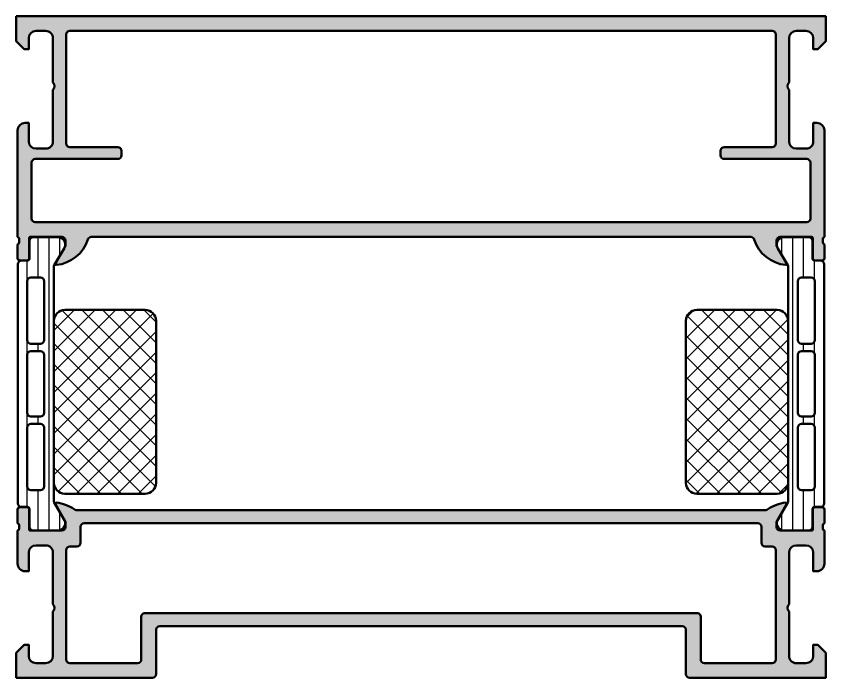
# Model space of a CAD drawing. Extents: x 0 to 110, y 0 to 90.
import ezdxf

# ---------------------------------------------------------------- set-up
doc = ezdxf.new("R2010")
doc.units = 0
for name, color, linetype, lineweight in [('0S-Alu contour', 7, 'Continuous', 50), ('0S-Alu hatch', 252, 'Continuous', 25), ('0S-Plastic contour', 254, 'Continuous', 50), ('0S-Plastic hatch', 253, 'Continuous', 25), ('0S-PT contour', 91, 'Continuous', 50), ('0S-PT hatch', 103, 'Continuous', 25)]:
    doc.layers.add(name, color=color, linetype=linetype, lineweight=lineweight)
pattern_1 = [(135, (0, 0), (-1.403165018917055, -1.403165018917055), []), (225, (0, 0), (1.403165018917055, -1.403165018917055), [])]
pattern_2 = [(90, (0, 0), (-1.4859, 0), [])]

# ---------------------------------------------------------------- blocks, each defined once
blk = doc.blocks.new('436110__B526B075_EAEA_4DBE_834F_727032757A63_')
at = {"layer": '0S-Alu hatch'}
h = blk.add_hatch(color=256, dxfattribs=at)
edge = h.paths.add_edge_path()
edge.add_line((0, 89.9), (109.9999999999999, 89.90000000002183))
edge.add_line((109.9999999999999, 89.90000000002183), (109.9999999999999, 86.50000000000043))
edge.add_line((109.9999999999999, 86.50000000000043), (108.8999999999993, 85.4))
edge.add_line((108.8999999999993, 85.4), (108.2999999999997, 85.39999999999996))
edge.add_line((108.2999999999997, 85.39999999999996), (108.2999999999996, 86.90000000000006))
edge.add_arc((107.2999999999996, 86.9000000000001), 1, 0, 89.99999999999349)
edge.add_line((107.2999999999997, 87.9000000000001), (105.9999999999996, 87.9))
edge.add_arc((105.9999999999999, 86.90000000000006), 0.999999999999943, 90.00000000001303, 180)
edge.add_line((104.9999999999999, 86.90000000000006), (104.9999999999999, 80.9))
edge.add_arc((105.5249999999998, 80.4), 0.7249999999999835, 136.3971810272951, 223.6028189727048)
edge.add_line((104.9999999999999, 79.9), (104.9999999999999, 72.89999999999992))
edge.add_arc((105.9999999999999, 72.89999999999998), 1, 180, 270)
edge.add_line((105.9999999999999, 71.89999999999996), (107.2999999999997, 71.90000000000006))
edge.add_arc((107.2999999999999, 72.89999999999998), 0.9999999999999147, 269.999999999987, 360)
edge.add_line((108.2999999999998, 72.89999999999998), (108.2999999999998, 75.4))
edge.add_line((108.2999999999998, 75.4), (108.7999999999996, 75.4))
edge.add_ellipse((108.7999999999993, 74.39999999999971), major_axis=(-1.000000000000298, 0), ratio=1, start_angle=180, end_angle=269.99999999998124, ccw=False)
edge.add_line((109.7999999999996, 74.3999999999997), (109.8000000000008, 59.90000000002126))
edge.add_arc((109.8788364465438, 59.63247940802824), 0.2788950563273089, 106.4198764194769, 181.1645893740625)
edge.add_line((109.5999990000009, 59.62681100003004), (109.5999990000008, 59.17321700003))
edge.add_arc((109.8788670956442, 59.167556340553), 0.2789255417373412, 178.837129927126, 253.5754054446489)
edge.add_line((109.800000000001, 58.90001300002988), (109.800000000001, 57.02000200002146))
edge.add_ellipse((109.5000000000008, 57.02000200002153), major_axis=(-0.3000000000001819, 0), ratio=1, start_angle=90, end_angle=180, ccw=False)
edge.add_line((109.5000000000008, 56.72000200002134), (108.5200256809579, 56.72000200002137))
edge.add_ellipse((108.5200256809581, 57.02000200002131), major_axis=(-0.2999999999999403, 0), ratio=1, start_angle=0, end_angle=89.9999999999593, ccw=False)
edge.add_line((108.2200256809582, 57.02000200002132), (108.2200256809582, 59.78000000002149))
edge.add_arc((108.1000256809581, 59.78000000002126), 0.1200000000001182, 0, 90.00000000010857)
edge.add_line((108.1000256809578, 59.90000000002138), (103.800000000001, 59.90000000002144))
edge.add_arc((103.800000000001, 59.40000000002143), 0.5, 90, 180)
edge.add_line((103.3000000000009, 59.40000000002143), (103.3000000000009, 58.70000000002156))
edge.add_line((103.3000000000009, 58.70000000002156), (104.6814954576228, 56.30717967699408))
edge.add_ellipse((104.5618802153523, 56.23811978466974), major_axis=(-0.1381197846483221, 0), ratio=1, start_angle=84.37742244924738, end_angle=210.0000000000823, ccw=False)
edge.add_ellipse((105.0382232411753, 61.07660886188057), major_axis=(-5.000000000011367, 0), ratio=1, start_angle=17.748416355920824, end_angle=84.37742244920958, ccw=False)
edge.add_arc((99.79999999998724, 59.40000000004324), 0.4999999999999947, 17.74841635591996, 90)
edge.add_line((99.79999999998724, 59.90000000004322), (10.2000000000138, 59.90000000004323))
edge.add_arc((10.2000000000138, 59.40000000004326), 0.5, 90, 162.2515836440938)
edge.add_ellipse((4.961776758823865, 61.0766088618822), major_axis=(-5.000000000012661, 0), ratio=1, start_angle=95.62257755079548, end_angle=162.2515836440667, ccw=False)
edge.add_ellipse((5.438119784647135, 56.23811978467009), major_axis=(-0.1381197846482972, 0), ratio=1, start_angle=-29.999999999928377, end_angle=95.62257755089342, ccw=False)
edge.add_line((5.31850454237639, 56.30717967699409), (6.699999999998794, 58.70000000002159))
edge.add_line((6.699999999998794, 58.70000000002159), (6.699999999998794, 59.40000000002149))
edge.add_arc((6.199999999998794, 59.40000000002147), 0.5, 0, 90)
edge.add_line((6.199999999998794, 59.90000000002146), (1.899974319041461, 59.90000000002144))
edge.add_arc((1.899974319041461, 59.78000000002154), 0.1199999999998909, 90, 180)
edge.add_line((1.779974319041571, 59.78000000002154), (1.779974319041571, 57.02000200002155))
edge.add_ellipse((1.47997431904162, 57.02000200002132), major_axis=(-0.2999999999999505, 0), ratio=1, start_angle=90.00000000004161, end_angle=180, ccw=False)
edge.add_line((1.479974319041838, 56.72000200002137), (0.4999999999989769, 56.72000200002137))
edge.add_ellipse((0.4999999999989726, 57.02000200002154), major_axis=(-0.3000000000001748, 0), ratio=1, start_angle=0, end_angle=90.0000000000008, ccw=False)
edge.add_line((0.1999999999987949, 57.02000200002155), (0.1999999999987949, 58.90001300002987))
edge.add_arc((0.1211329043555906, 59.167556340553), 0.2789255417373432, 286.4245945553506, 361.1628700728681)
edge.add_line((0.4000009999989542, 59.17321700002998), (0.4000009999989516, 59.62681100003004))
edge.add_arc((0.1211635534558582, 59.63247940802827), 0.2788950563274776, 358.8354106259322, 433.5801235805342)
edge.add_line((0.1999999999987907, 59.90000000002147), (0.1999999999997044, 74.39999999999947))
edge.add_ellipse((1.200000000000027, 74.39999999999971), major_axis=(-1.000000000000323, 0), ratio=1, start_angle=270.000000000012, end_angle=360, ccw=False)
edge.add_line((1.199999999999818, 75.40000000000003), (1.699999999999704, 75.40000000000006))
edge.add_line((1.699999999999704, 75.40000000000006), (1.699999999999704, 72.90000000000043))
edge.add_arc((2.699999999999931, 72.9000000000002), 1.000000000000227, 180, 269.999999999987)
edge.add_line((2.699999999999704, 71.89999999999996), (3.999999999999658, 71.9))
edge.add_arc((3.999999999999772, 72.90000000000015), 1.000000000000142, 269.9999999999935, 360)
edge.add_line((4.999999999999914, 72.90000000000015), (4.999999999999886, 79.9))
edge.add_arc((4.475000000000136, 80.4), 0.7249999999998205, 316.3971810272827, 403.6028189727186)
edge.add_line((4.999999999999874, 80.9), (4.999999999999886, 86.89999999999996))
edge.add_arc((3.999999999999772, 86.89999999999986), 1.000000000000113, 0, 90.00000000000651)
edge.add_line((3.999999999999658, 87.89999999999996), (2.699999999999704, 87.90000000000003))
edge.add_arc((2.700000000000159, 86.89999999999964), 1.000000000000397, 90.00000000002605, 180)
edge.add_line((1.699999999999761, 86.89999999999964), (1.699999999999704, 85.40000000000006))
edge.add_line((1.699999999999704, 85.40000000000006), (1.099999999999567, 85.4000000000001))
edge.add_line((1.099999999999567, 85.4000000000001), (-3.411e-13, 86.50000000000003))
edge.add_line((-3.411e-13, 86.50000000000003), (0, 89.9))
edge = h.paths.add_edge_path()
edge.add_arc((7.299999999999954, 87.40000000001083), 0.5000000000001137, 90.00000000001303, 180)
edge.add_line((6.79999999999984, 87.40000000001083), (6.799999999999641, 72.60000000001091))
edge.add_arc((7.299999999999613, 72.60000000001091), 0.4999999999999716, 180, 270)
edge.add_line((7.299999999999613, 72.10000000001094), (13.79999999999973, 72.10000000001097))
edge.add_ellipse((13.79999999999973, 71.60000000001097), major_axis=(-0.5, 0), ratio=1, start_angle=180, end_angle=270, ccw=False)
edge.add_line((14.29999999999973, 71.60000000001097), (14.29999999999978, 71.00000000001089))
edge.add_ellipse((13.79999999999984, 71.00000000001089), major_axis=(-0.4999999999999432, 0), ratio=1, start_angle=90, end_angle=180, ccw=False)
edge.add_line((13.79999999999984, 70.50000000001094), (2.599999999999454, 70.50000000001089))
edge.add_arc((2.59999999999934, 70.00000000001089), 0.5, 89.99999999998697, 180)
edge.add_line((2.09999999999934, 70.00000000001097), (2.099999999999425, 62.40000000002154))
edge.add_arc((2.59999999999934, 62.40000000002154), 0.4999999999999148, 180, 269.999999999987)
edge.add_line((2.599999999999226, 61.90000000002163), (107.4000000000004, 61.90000000002218))
edge.add_arc((107.4000000000004, 62.40000000002217), 0.5, 270, 360)
edge.add_line((107.9000000000004, 62.4000000000222), (107.9000000000001, 70.00000000001089))
edge.add_arc((107.4000000000001, 70.00000000001089), 0.500000000000057, 0, 90.00000000001303)
edge.add_line((107.4, 70.50000000001094), (96.20000000000141, 70.50000000001089))
edge.add_ellipse((96.20000000000152, 71.00000000001089), major_axis=(-0.5, 0), ratio=1, start_angle=0, end_angle=89.99999999998698, ccw=False)
edge.add_line((95.70000000000152, 71.00000000001091), (95.70000000000154, 71.60000000001097))
edge.add_ellipse((96.20000000000152, 71.60000000001097), major_axis=(-0.4999999999999716, 0), ratio=1, start_angle=270, end_angle=360, ccw=False)
edge.add_line((96.20000000000152, 72.10000000001094), (102.7000000000017, 72.10000000001087))
edge.add_arc((102.7000000000017, 72.600000000011), 0.5000000000001137, 270, 360)
edge.add_line((103.2000000000018, 72.600000000011), (103.2000000000014, 87.40000000003226))
edge.add_arc((102.7000000000012, 87.40000000003226), 0.5000000000002843, 0, 90.00000000001303)
edge.add_line((102.7000000000011, 87.90000000003255), (7.29999999999984, 87.90000000001095))
at = {"layer": '0S-Alu contour', "color": 7}
for points in [[(0, 89.9), (109.9999999999999, 89.90000000002183), (109.9999999999999, 86.50000000000043), (108.8999999999993, 85.4), (108.2999999999997, 85.39999999999996), (108.2999999999996, 86.90000000000006)], [(1.699999999999761, 86.89999999999964), (1.699999999999704, 85.40000000000006), (1.099999999999567, 85.4000000000001), (-3.411e-13, 86.50000000000003), (0, 89.9)], [(3.999999999999658, 87.89999999999996), (2.699999999999704, 87.90000000000003)], [(6.79999999999984, 87.40000000001083), (6.799999999999641, 72.60000000001091)], [(102.7000000000011, 87.90000000003255), (7.29999999999984, 87.90000000001095)], [(103.2000000000018, 72.600000000011), (103.2000000000014, 87.40000000003226)], [(107.2999999999997, 87.9000000000001), (105.9999999999996, 87.9)], [(4.999999999999874, 80.9), (4.999999999999886, 86.89999999999996)], [(104.9999999999999, 86.90000000000006), (104.9999999999999, 80.9)], [(4.999999999999914, 72.90000000000015), (4.999999999999886, 79.9)], [(104.9999999999999, 79.9), (104.9999999999999, 72.89999999999992)], [(1.199999999999818, 75.40000000000003), (1.699999999999704, 75.40000000000006), (1.699999999999704, 72.90000000000043)], [(108.2999999999998, 72.89999999999998), (108.2999999999998, 75.4), (108.7999999999996, 75.4)], [(0.1999999999987907, 59.90000000002147), (0.1999999999997044, 74.39999999999947)], [(109.7999999999996, 74.3999999999997), (109.8000000000008, 59.90000000002126)], [(2.699999999999704, 71.89999999999996), (3.999999999999658, 71.9)], [(7.299999999999613, 72.10000000001094), (13.79999999999973, 72.10000000001097)], [(14.29999999999973, 71.60000000001097), (14.29999999999978, 71.00000000001089)], [(95.70000000000152, 71.00000000001091), (95.70000000000154, 71.60000000001097)], [(96.20000000000152, 72.10000000001094), (102.7000000000017, 72.10000000001087)], [(105.9999999999999, 71.89999999999996), (107.2999999999997, 71.90000000000006)], [(13.79999999999984, 70.50000000001094), (2.599999999999454, 70.50000000001089)], [(107.4, 70.50000000001094), (96.20000000000141, 70.50000000001089)], [(2.09999999999934, 70.00000000001097), (2.099999999999425, 62.40000000002154)], [(107.9000000000004, 62.4000000000222), (107.9000000000001, 70.00000000001089)], [(2.599999999999226, 61.90000000002163), (107.4000000000004, 61.90000000002218)], [(0.4000009999989542, 59.17321700002998), (0.4000009999989516, 59.62681100003004)], [(1.779974319041571, 59.78000000002154), (1.779974319041571, 57.02000200002155)], [(6.199999999998794, 59.90000000002146), (1.899974319041461, 59.90000000002144)], [(5.31850454237639, 56.30717967699409), (6.699999999998794, 58.70000000002159), (6.699999999998794, 59.40000000002149)], [(99.79999999998724, 59.90000000004322), (10.2000000000138, 59.90000000004323)], [(103.3000000000009, 59.40000000002143), (103.3000000000009, 58.70000000002156), (104.6814954576228, 56.30717967699408)], [(108.1000256809578, 59.90000000002138), (103.800000000001, 59.90000000002144)], [(108.2200256809582, 57.02000200002132), (108.2200256809582, 59.78000000002149)], [(109.5999990000009, 59.62681100003004), (109.5999990000008, 59.17321700003)], [(0.1999999999987949, 57.02000200002155), (0.1999999999987949, 58.90001300002987)], [(109.800000000001, 58.90001300002988), (109.800000000001, 57.02000200002146)], [(1.479974319041838, 56.72000200002137), (0.4999999999989769, 56.72000200002137)], [(109.5000000000008, 56.72000200002134), (108.5200256809579, 56.72000200002137)]]:
    blk.add_lwpolyline(points, dxfattribs=at)
for centre, radius, start, end in [((2.700000000000159, 86.89999999999964), 1.000000000000397, 90.00000000002605, 180), ((3.999999999999772, 86.89999999999986), 1.000000000000113, 0, 90.00000000000651), ((7.299999999999954, 87.40000000001083), 0.5000000000001137, 90.00000000001303, 180), ((102.7000000000012, 87.40000000003226), 0.5000000000002843, 0, 90.00000000001303), ((105.9999999999999, 86.90000000000006), 0.999999999999943, 90.00000000001303, 180), ((107.2999999999996, 86.9000000000001), 1, 0, 89.99999999999349), ((4.475000000000136, 80.4), 0.7249999999998205, 316.3971810272827, 43.6028189727187), ((105.5249999999998, 80.4), 0.7249999999999835, 136.3971810272951, 223.6028189727048), ((2.699999999999931, 72.9000000000002), 1.000000000000227, 180, 269.999999999987), ((3.999999999999772, 72.90000000000015), 1.000000000000142, 269.9999999999935, 0), ((7.299999999999613, 72.60000000001091), 0.4999999999999716, 180, 270), ((102.7000000000017, 72.600000000011), 0.5000000000001137, 270, 0), ((105.9999999999999, 72.89999999999998), 1, 180, 270), ((107.2999999999999, 72.89999999999998), 0.9999999999999147, 269.999999999987, 0), ((2.59999999999934, 70.00000000001089), 0.5, 89.99999999998697, 180), ((107.4000000000001, 70.00000000001089), 0.500000000000057, 0, 90.00000000001303), ((2.59999999999934, 62.40000000002154), 0.4999999999999148, 180, 269.999999999987), ((107.4000000000004, 62.40000000002217), 0.5, 270, 0), ((0.1211635534558582, 59.63247940802827), 0.2788950563274776, 358.8354106259322, 73.58012358053422), ((1.899974319041461, 59.78000000002154), 0.1199999999998909, 90, 180), ((6.199999999998794, 59.40000000002147), 0.5, 0, 90), ((10.2000000000138, 59.40000000004326), 0.5, 90, 162.2515836440938), ((99.79999999998724, 59.40000000004324), 0.4999999999999947, 17.74841635591996, 90), ((103.800000000001, 59.40000000002143), 0.5, 90, 180), ((108.1000256809581, 59.78000000002126), 0.1200000000001182, 0, 90.00000000010857), ((109.8788364465438, 59.63247940802824), 0.2788950563273089, 106.4198764194769, 181.1645893740625), ((0.1211329043555906, 59.167556340553), 0.2789255417373432, 286.4245945553506, 1.162870072868045), ((109.8788670956442, 59.167556340553), 0.2789255417373412, 178.837129927126, 253.5754054446489)]:
    blk.add_arc(centre, radius, start, end, dxfattribs=at)
at = {"layer": '0S-Alu contour', "color": 7, "extrusion": (0, 0, -1)}
for centre, radius, start, end in [((-1.200000000000027, 74.39999999999971), 1.000000000000323, 0, 89.99999999998799), ((-108.7999999999993, 74.39999999999971), 1.000000000000298, 90.00000000001874, 180), ((-13.79999999999973, 71.60000000001097), 0.5, 90, 180), ((-96.20000000000152, 71.60000000001097), 0.4999999999999716, 0, 90), ((-13.79999999999984, 71.00000000001089), 0.4999999999999432, 180, 270), ((-96.20000000000152, 71.00000000001089), 0.5, 270.000000000013, 0), ((-4.961776758823865, 61.0766088618822), 5.000000000012661, 197.7484163559334, 264.3774224492045), ((-105.0382232411753, 61.07660886188057), 5.000000000011367, 275.6225775507904, 342.2515836440792), ((-0.4999999999989726, 57.02000200002154), 0.3000000000001748, 269.9999999999992, 0), ((-1.47997431904162, 57.02000200002132), 0.2999999999999505, 180, 269.9999999999584), ((-5.438119784647135, 56.23811978467009), 0.1381197846482972, 264.3774224491066, 29.99999999992843), ((-104.5618802153523, 56.23811978466974), 0.1381197846483221, 149.9999999999177, 275.6225775507526), ((-108.5200256809581, 57.02000200002131), 0.2999999999999403, 270.0000000000407, 0), ((-109.5000000000008, 57.02000200002153), 0.3000000000001819, 180, 270)]:
    blk.add_arc(centre, radius, start, end, dxfattribs=at)
blk = doc.blocks.new('436120__D3AE0B07_12EF_4FE2_877F_CC9B07E6B101_')
at = {"layer": '0S-Alu hatch'}
h = blk.add_hatch(color=256, dxfattribs=at)
edge = h.paths.add_edge_path()
edge.add_line((0, 0), (2.84e-14, 3.3900127466799))
edge.add_line((2.84e-14, 3.3900127466799), (1.099999999999852, 4.490012746679752))
edge.add_line((1.099999999999852, 4.490012746679752), (1.700000000000045, 4.49001274667971))
edge.add_line((1.700000000000045, 4.49001274667971), (1.700000000000074, 2.990012746680235))
edge.add_arc((2.70000000000036, 2.990012746680052), 1.000000000000286, 180, 269.9999999999787)
edge.add_line((2.699999999999989, 1.990012746679767), (3.999999999999943, 1.990012746679767))
edge.add_arc((3.999999999999927, 2.99001274667984), 1.000000000000073, 270.0000000000009, 360)
edge.add_line((5, 2.990012746679838), (5, 8.990012746679753))
edge.add_arc((4.475000000000095, 9.490012746679788), 0.7249999999999553, 316.3971810272891, 403.6028189727108)
edge.add_line((5, 9.990012746679824), (4.999999999999971, 16.99001274667988))
edge.add_arc((3.999999999999979, 16.99001274667985), 0.999999999999992, 0, 90.00000000000531)
edge.add_line((3.999999999999886, 17.99001274667984), (2.70000000000013, 17.99001274667982))
edge.add_arc((2.700000000000149, 16.99001274667972), 1.000000000000103, 90.0000000000011, 180)
edge.add_line((1.700000000000045, 16.99001274667972), (1.700000000000017, 14.49001274667984))
edge.add_line((1.700000000000017, 14.49001274667984), (1.19999999999996, 14.49001274667984))
edge.add_ellipse((1.199999999999947, 15.49001274667991), major_axis=(-1.000000000000071, 0), ratio=1, start_angle=0, end_angle=90.00000000000068, ccw=False)
edge.add_line((0.1999999999998765, 15.49001274667991), (0.1999999999990223, 19.99999999999882))
edge.add_arc((0.1211635534559363, 20.26752059199192), 0.2788950563274295, 286.4198764195015, 361.1645893741038)
edge.add_line((0.4000009999989786, 20.27318899999032), (0.4000009999990084, 20.72678299999019))
edge.add_arc((0.1211329043558855, 20.73244365946736), 0.2789255417371067, 358.83712992709, 433.5754054446311)
edge.add_line((0.1999999999991073, 20.99998699999024), (0.1999999999990507, 22.87999799999875))
edge.add_ellipse((0.4999999999990357, 22.87999799999877), major_axis=(-0.2999999999999849, 0), ratio=1, start_angle=269.999999999995, end_angle=360, ccw=False)
edge.add_line((0.4999999999990619, 23.17999799999875), (1.479974319041872, 23.17999799999875))
edge.add_ellipse((1.47997431904188, 22.87999799999881), major_axis=(-0.2999999999999403, 0), ratio=1, start_angle=180, end_angle=270.0000000000016, ccw=False)
edge.add_line((1.779974319041821, 22.87999799999881), (1.779974319041826, 20.11999999999873))
edge.add_arc((1.899974319041823, 20.11999999999875), 0.1199999999999968, 180, 270.0000000000038)
edge.add_line((1.899974319041831, 19.99999999999875), (6.199999999999108, 19.99999999999876))
edge.add_arc((6.199999999999002, 20.49999999999881), 0.5000000000000498, 270.0000000000121, 360)
edge.add_line((6.69999999999905, 20.49999999999881), (6.699999999999022, 21.19999999999881))
edge.add_line((6.699999999999022, 21.19999999999881), (5.318504542376643, 23.59282032302635))
edge.add_ellipse((5.438119784647316, 23.66188021535045), major_axis=(-0.1381197846482853, 0), ratio=1, start_angle=-95.62257755081811, end_angle=29.99999999998232, ccw=False)
edge.add_ellipse((4.961776758824642, 18.8233911381441), major_axis=(-5.000000000006841, 0), ratio=1, start_angle=234.4815896327282, end_angle=264.3774224492069, ccw=False)
edge.add_arc((8.157081610951975, 23.29999999999195), 0.4999999999934423, 234.4815896327257, 269.9999999999921)
edge.add_line((8.157081610951906, 22.79999999999851), (101.8429183890477, 22.79999999999853))
edge.add_arc((101.8429183890474, 23.29999999998967), 0.499999999991136, 270.0000000000358, 305.5184103673087)
edge.add_ellipse((105.0382232411753, 18.82339113814048), major_axis=(-5.000000000010589, 0), ratio=1, start_angle=275.6225775507877, end_angle=305.51841036726495, ccw=False)
edge.add_ellipse((104.5618802153526, 23.66188021535058), major_axis=(-0.1381197846482941, 0), ratio=1, start_angle=149.9999999999725, end_angle=275.6225775507602, ccw=False)
edge.add_line((104.6814954576232, 23.59282032302637), (103.3000000000009, 21.19999999999884))
edge.add_line((103.3000000000009, 21.19999999999884), (103.3000000000009, 20.49999999999883))
edge.add_arc((103.800000000001, 20.49999999999884), 0.5, 180, 270)
edge.add_line((103.800000000001, 19.99999999999883), (108.1000256809582, 19.99999999999885))
edge.add_arc((108.1000256809582, 20.11999999999875), 0.1199999999999015, 269.9999999999864, 360)
edge.add_line((108.2200256809581, 20.11999999999874), (108.2200256809582, 22.87999799999886))
edge.add_ellipse((108.5200256809582, 22.87999799999891), major_axis=(-0.2999999999999545, 0), ratio=1, start_angle=270.00000000001086, end_angle=360, ccw=False)
edge.add_line((108.5200256809581, 23.17999799999886), (109.500000000001, 23.17999799999882))
edge.add_ellipse((109.500000000001, 22.87999799999884), major_axis=(-0.2999999999999829, 0), ratio=1, start_angle=180, end_angle=269.99999999999187, ccw=False)
edge.add_line((109.800000000001, 22.87999799999884), (109.800000000001, 20.99998699999034))
edge.add_arc((109.8788670956441, 20.73244365946738), 0.2789255417371695, 106.4245945553522, 181.1628700728862)
edge.add_line((109.5999990000009, 20.72678299999032), (109.5999990000009, 20.27318899999031))
edge.add_arc((109.878836446544, 20.26752059199191), 0.278895056327424, 178.835410625898, 253.5801235805148)
edge.add_line((109.800000000001, 19.99999999999879), (109.7999999999999, 15.49001274667989))
edge.add_ellipse((108.8, 15.49001274667981), major_axis=(-0.9999999999999857, 0), ratio=1, start_angle=89.9999999999992, end_angle=180, ccw=False)
edge.add_line((108.7999999999999, 14.49001274667982), (108.2999999999999, 14.49001274667982))
edge.add_line((108.2999999999999, 14.49001274667982), (108.3, 16.99001274667967))
edge.add_arc((107.3, 16.99001274667974), 1.000000000000014, 0, 89.99999999999675)
edge.add_line((107.3, 17.99001274667975), (105.9999999999999, 17.99001274667971))
edge.add_arc((106, 16.99001274667974), 0.999999999999968, 90.00000000000487, 180)
edge.add_line((105, 16.99001274667974), (105, 9.990012746679824))
edge.add_arc((105.5249999999999, 9.49001274667981), 0.7249999999999523, 136.3971810272912, 223.6028189727088)
edge.add_line((105, 8.990012746679795), (105, 2.990012746679795))
edge.add_arc((106, 2.990012746679846), 1, 180, 270.0000000000033)
edge.add_line((106, 1.990012746679852), (107.3, 1.990012746679752))
edge.add_arc((107.3, 2.990012746679843), 1.00000000000009, 270.0000000000041, 360)
edge.add_line((108.3000000000001, 2.990012746679852), (108.3, 4.49001274667971))
edge.add_line((108.3, 4.49001274667971), (108.8999999999999, 4.490012746679724))
edge.add_line((108.8999999999999, 4.490012746679724), (110, 3.390012746679701))
edge.add_line((110, 3.390012746679701), (110, -2.17995e-11))
edge.add_line((110, -2.17995e-11), (91.49999999999979, -1.90568e-11))
edge.add_ellipse((91.49999999999963, 0.4999999999805738), major_axis=(-0.4999999999996306, 0), ratio=1, start_angle=0, end_angle=90.0000000000179, ccw=False)
edge.add_line((91, 0.4999999999805737), (91.00000000000006, 6.499999999986556))
edge.add_arc((90.4999999999995, 6.499999999986633), 0.5000000000005685, 0, 89.99999999998697)
edge.add_line((90.49999999999962, 6.999999999987196), (19.49999999999991, 6.999999999990592))
edge.add_arc((19.49999999999992, 6.49999999999067), 0.4999999999999219, 90.00000000000081, 180)
edge.add_line((19, 6.499999999990663), (19.00000000000003, 0.4999999999981384))
edge.add_ellipse((18.49999999999988, 0.4999999999980674), major_axis=(-0.5000000000001528, 0), ratio=1, start_angle=90.00000000001751, end_angle=180, ccw=False)
edge.add_line((18.50000000000003, -2.0854e-12), (0, 0))
edge = h.paths.add_edge_path()
edge.add_line((8.74928864583356, 20.49999999999894), (8.749288645833644, 18.34218384199937))
edge.add_ellipse((8.249288645833381, 18.34218384199934), major_axis=(-0.5000000000002629, 0), ratio=1, start_angle=90.00000000001057, end_angle=180, ccw=False)
edge.add_line((8.249288645833474, 17.84218384199908), (7.299999999999073, 17.8421838419991))
edge.add_arc((7.29999999999882, 17.34218384199896), 0.5000000000001448, 89.999999999971, 180)
edge.add_line((6.799999999998675, 17.34218384199896), (6.799999999999272, 2.500000000022041))
edge.add_arc((7.299999999999306, 2.500000000022041), 0.5000000000000285, 180, 270.0000000000027)
edge.add_line((7.299999999999329, 2.000000000022012), (16.49999999999997, 2.000000000022311))
edge.add_arc((16.49999999999996, 2.500000000022325), 0.5000000000000142, 270.0000000000017, 360)
edge.add_line((16.99999999999997, 2.500000000022325), (16.99999999999983, 8.299999999990561))
edge.add_ellipse((17.49999999999988, 8.299999999990545), major_axis=(-0.500000000000057, 0), ratio=1, start_angle=269.9999999999996, end_angle=360, ccw=False)
edge.add_line((17.49999999999989, 8.799999999990604), (92.49999999999991, 8.799999999991314))
edge.add_ellipse((92.49999999999991, 8.299999999991329), major_axis=(-0.4999999999999858, 0), ratio=1, start_angle=180, end_angle=270.00000000000165, ccw=False)
edge.add_line((92.9999999999999, 8.299999999991329), (93, 2.50000000000017))
edge.add_arc((93.49999999999999, 2.500000000000198), 0.4999999999999858, 180, 270.0000000000017)
edge.add_line((93.49999999999999, 2.000000000000213), (102.7000000000007, 2.000000000000227))
edge.add_arc((102.7000000000006, 2.500000000000369), 0.5000000000001421, 270.0000000000033, 360)
edge.add_line((103.2000000000008, 2.500000000000369), (103.2000000000012, 17.34218384199933))
edge.add_arc((102.7000000000013, 17.34218384199921), 0.4999999999999148, 0, 90.00000000001462)
edge.add_line((102.7000000000012, 17.84218384199913), (101.7507113541665, 17.84218384199911))
edge.add_ellipse((101.7507113541665, 18.3421838419993), major_axis=(-0.5000000000001849, 0), ratio=1, start_angle=0, end_angle=89.99999999999352, ccw=False)
edge.add_line((101.2507113541663, 18.3421838419993), (101.2507113541663, 20.49999999999891))
edge.add_arc((100.7507113541663, 20.49999999999888), 0.5000000000000142, 0, 89.99999999999837)
edge.add_line((100.7507113541663, 20.99999999999889), (9.249288645833616, 20.99999999999889))
edge.add_arc((9.249288645833563, 20.49999999999889), 0.5000000000000018, 89.99999999999388, 180)
at = {"layer": '0S-Alu contour', "color": 7}
for points in [[(0.4999999999990619, 23.17999799999875), (1.479974319041872, 23.17999799999875)], [(6.69999999999905, 20.49999999999881), (6.699999999999022, 21.19999999999881), (5.318504542376643, 23.59282032302635)], [(104.6814954576232, 23.59282032302637), (103.3000000000009, 21.19999999999884), (103.3000000000009, 20.49999999999883)], [(108.5200256809581, 23.17999799999886), (109.500000000001, 23.17999799999882)], [(0.1999999999991073, 20.99998699999024), (0.1999999999990507, 22.87999799999875)], [(1.779974319041821, 22.87999799999881), (1.779974319041826, 20.11999999999873)], [(8.157081610951906, 22.79999999999851), (101.8429183890477, 22.79999999999853)], [(108.2200256809581, 20.11999999999874), (108.2200256809582, 22.87999799999886)], [(109.800000000001, 22.87999799999884), (109.800000000001, 20.99998699999034)], [(100.7507113541663, 20.99999999999889), (9.249288645833616, 20.99999999999889)], [(0.1999999999998765, 15.49001274667991), (0.1999999999990223, 19.99999999999882)], [(0.4000009999989786, 20.27318899999032), (0.4000009999990084, 20.72678299999019)], [(1.899974319041831, 19.99999999999875), (6.199999999999108, 19.99999999999876)], [(8.74928864583356, 20.49999999999894), (8.749288645833644, 18.34218384199937)], [(101.2507113541663, 18.3421838419993), (101.2507113541663, 20.49999999999891)], [(103.800000000001, 19.99999999999883), (108.1000256809582, 19.99999999999885)], [(109.5999990000009, 20.72678299999032), (109.5999990000009, 20.27318899999031)], [(109.800000000001, 19.99999999999879), (109.7999999999999, 15.49001274667989)], [(3.999999999999886, 17.99001274667984), (2.70000000000013, 17.99001274667982)], [(8.249288645833474, 17.84218384199908), (7.299999999999073, 17.8421838419991)], [(102.7000000000012, 17.84218384199913), (101.7507113541665, 17.84218384199911)], [(107.3, 17.99001274667975), (105.9999999999999, 17.99001274667971)], [(1.700000000000045, 16.99001274667972), (1.700000000000017, 14.49001274667984), (1.19999999999996, 14.49001274667984)], [(5, 9.990012746679824), (4.999999999999971, 16.99001274667988)], [(6.799999999998675, 17.34218384199896), (6.799999999999272, 2.500000000022041)], [(103.2000000000008, 2.500000000000369), (103.2000000000012, 17.34218384199933)], [(105, 16.99001274667974), (105, 9.990012746679824)], [(108.7999999999999, 14.49001274667982), (108.2999999999999, 14.49001274667982), (108.3, 16.99001274667967)], [(5, 2.990012746679838), (5, 8.990012746679753)], [(105, 8.990012746679795), (105, 2.990012746679795)], [(16.99999999999997, 2.500000000022325), (16.99999999999983, 8.299999999990561)], [(17.49999999999989, 8.799999999990604), (92.49999999999991, 8.799999999991314)], [(92.9999999999999, 8.299999999991329), (93, 2.50000000000017)], [(90.49999999999962, 6.999999999987196), (19.49999999999991, 6.999999999990592)], [(19, 6.499999999990663), (19.00000000000003, 0.4999999999981384)], [(91, 0.4999999999805737), (91.00000000000006, 6.499999999986556)], [(0, 0), (2.84e-14, 3.3900127466799), (1.099999999999852, 4.490012746679752), (1.700000000000045, 4.49001274667971), (1.700000000000074, 2.990012746680235)], [(108.3000000000001, 2.990012746679852), (108.3, 4.49001274667971), (108.8999999999999, 4.490012746679724), (110, 3.390012746679701), (110, -2.17995e-11), (91.49999999999979, -1.90568e-11)], [(2.699999999999989, 1.990012746679767), (3.999999999999943, 1.990012746679767)], [(7.299999999999329, 2.000000000022012), (16.49999999999997, 2.000000000022311)], [(93.49999999999999, 2.000000000000213), (102.7000000000007, 2.000000000000227)], [(106, 1.990012746679852), (107.3, 1.990012746679752)], [(18.50000000000003, -2.0854e-12), (0, 0)]]:
    blk.add_lwpolyline(points, dxfattribs=at)
at = {"layer": '0S-Alu contour', "color": 7, "extrusion": (0, 0, -1)}
for centre, radius, start, end in [((-0.4999999999990357, 22.87999799999877), 0.2999999999999849, 0, 90.00000000000502), ((-1.47997431904188, 22.87999799999881), 0.2999999999999403, 89.99999999999844, 180), ((-5.438119784647316, 23.66188021535045), 0.1381197846482853, 330.0000000000178, 95.62257755081814), ((-4.961776758824642, 18.8233911381441), 5.000000000006842, 95.6225775507931, 125.5184103672718), ((-105.0382232411753, 18.82339113814048), 5.000000000010589, 54.48158963273505, 84.37742244921228), ((-104.5618802153526, 23.66188021535058), 0.1381197846482941, 84.37742244923979, 210.0000000000275), ((-108.5200256809582, 22.87999799999891), 0.2999999999999545, 0, 89.99999999998914), ((-109.500000000001, 22.87999799999884), 0.2999999999999829, 90.00000000000813, 180), ((-8.249288645833381, 18.34218384199934), 0.5000000000002629, 180, 269.9999999999894), ((-101.7507113541665, 18.3421838419993), 0.5000000000001849, 270.0000000000065, 0), ((-1.199999999999947, 15.49001274667991), 1.000000000000071, 269.9999999999993, 0), ((-108.8, 15.49001274667981), 0.9999999999999857, 180, 270.0000000000008), ((-17.49999999999988, 8.299999999990545), 0.500000000000057, 0, 90.0000000000004), ((-92.49999999999991, 8.299999999991329), 0.4999999999999858, 89.99999999999837, 180), ((-18.49999999999988, 0.4999999999980674), 0.5000000000001528, 180, 269.9999999999825), ((-91.49999999999963, 0.4999999999805738), 0.4999999999996306, 269.9999999999821, 0)]:
    blk.add_arc(centre, radius, start, end, dxfattribs=at)
at = {"layer": '0S-Alu contour', "color": 7}
for centre, radius, start, end in [((8.157081610951975, 23.29999999999195), 0.4999999999934423, 234.4815896327257, 269.9999999999921), ((101.8429183890474, 23.29999999998967), 0.499999999991136, 270.0000000000358, 305.5184103673087), ((0.1211329043558855, 20.73244365946736), 0.2789255417371067, 358.83712992709, 73.57540544463104), ((9.249288645833563, 20.49999999999889), 0.5000000000000018, 89.99999999999388, 180), ((100.7507113541663, 20.49999999999888), 0.5000000000000142, 0, 89.99999999999837), ((109.8788670956441, 20.73244365946738), 0.2789255417371695, 106.4245945553522, 181.1628700728862), ((0.1211635534559363, 20.26752059199192), 0.2788950563274295, 286.4198764195015, 1.164589374103809), ((1.899974319041823, 20.11999999999875), 0.1199999999999968, 180, 270.0000000000038), ((6.199999999999002, 20.49999999999881), 0.5000000000000498, 270.0000000000121, 0), ((103.800000000001, 20.49999999999884), 0.5, 180, 270), ((108.1000256809582, 20.11999999999875), 0.1199999999999015, 269.9999999999864, 0), ((109.878836446544, 20.26752059199191), 0.278895056327424, 178.835410625898, 253.5801235805148), ((2.700000000000149, 16.99001274667972), 1.000000000000103, 90.0000000000011, 180), ((3.999999999999979, 16.99001274667985), 0.999999999999992, 0, 90.00000000000531), ((7.29999999999882, 17.34218384199896), 0.5000000000001448, 89.999999999971, 180), ((102.7000000000013, 17.34218384199921), 0.4999999999999148, 0, 90.00000000001462), ((106, 16.99001274667974), 0.999999999999968, 90.00000000000487, 180), ((107.3, 16.99001274667974), 1.000000000000014, 0, 89.99999999999675), ((4.475000000000095, 9.490012746679788), 0.7249999999999553, 316.3971810272891, 43.60281897271086), ((105.5249999999999, 9.49001274667981), 0.7249999999999523, 136.3971810272912, 223.6028189727088), ((19.49999999999992, 6.49999999999067), 0.4999999999999219, 90.00000000000081, 180), ((90.4999999999995, 6.499999999986633), 0.5000000000005685, 0, 89.99999999998697), ((2.70000000000036, 2.990012746680052), 1.000000000000286, 180, 269.9999999999787), ((3.999999999999927, 2.99001274667984), 1.000000000000073, 270.0000000000009, 0), ((7.299999999999306, 2.500000000022041), 0.5000000000000285, 180, 270.0000000000027), ((16.49999999999996, 2.500000000022325), 0.5000000000000142, 270.0000000000017, 0), ((93.49999999999999, 2.500000000000198), 0.4999999999999858, 180, 270.0000000000017), ((102.7000000000006, 2.500000000000369), 0.5000000000001421, 270.0000000000033, 0), ((106, 2.990012746679846), 1, 180, 270.0000000000033), ((107.3, 2.990012746679843), 1.00000000000009, 270.0000000000041, 0)]:
    blk.add_arc(centre, radius, start, end, dxfattribs=at)
blk = doc.blocks.new('435700__E5B4931C_E252_46EC_A665_7C695B5273C5_')
at = {"layer": '0S-PT hatch'}
h = blk.add_hatch(dxfattribs=at)
h.set_pattern_fill('ANSI37', color=256, scale=0.625, angle=90, style=0)
h.set_pattern_definition(pattern_1)
edge = h.paths.add_edge_path()
edge.add_ellipse((92.48766018403855, 26.49999733652676), major_axis=(-1.500001780491563, 0), ratio=1, start_angle=6.800777367743649e-05, end_angle=89.9999319903921, ccw=False)
edge.add_line((90.98765840354804, 26.4999955560853), (90.98765840353303, 48.49999555603523))
edge.add_ellipse((92.48766334741286, 48.49999061215642), major_axis=(-1.500004943887977, 0), ratio=1, start_angle=270.0001888417163, end_angle=359.9998111576982, ccw=False)
edge.add_line((92.487658403532, 49.99999555603626), (103.3876908284588, 49.99999555604368))
edge.add_ellipse((103.387687147872, 48.49999187545639), major_axis=(-1.500003680591806, 0), ratio=1, start_angle=180.0001405903648, end_angle=269.9998594122867, ccw=False)
edge.add_line((104.8876908284593, 48.4999955560447), (104.8876908284743, 26.49999555604471))
edge.add_ellipse((103.3876903110759, 26.49999607344202), major_axis=(-1.500000517398423, 0), ratio=1, start_angle=90.00001976321192, end_angle=179.9999802337111, ccw=False)
edge.add_line((103.3876908284758, 24.99999555604369), (92.48765840354906, 24.99999555603626))
at = {"layer": '0S-PT contour', "color": 7}
for points in [[(92.487658403532, 49.99999555603626), (103.3876908284588, 49.99999555604368)], [(90.98765840354804, 26.4999955560853), (90.98765840353303, 48.49999555603523)], [(104.8876908284593, 48.4999955560447), (104.8876908284743, 26.49999555604471)], [(103.3876908284758, 24.99999555604369), (92.48765840354906, 24.99999555603626)]]:
    blk.add_lwpolyline(points, dxfattribs=at)
at = {"layer": '0S-PT contour', "color": 7, "extrusion": (0, 0, -1)}
for centre, radius, start, end in [((-92.48766334741286, 48.49999061215642), 1.500004943887977, 0.0001888423017914, 89.99981115828368), ((-103.387687147872, 48.49999187545639), 1.500003680591806, 90.00014058771329, 179.9998594096352), ((-92.48766018403855, 26.49999733652676), 1.500001780491563, 270.0000680096079, 359.9999319922263), ((-103.3876903110759, 26.49999607344202), 1.500000517398423, 180.0000197662889, 269.9999802367881)]:
    blk.add_arc(centre, radius, start, end, dxfattribs=at)
blk = doc.blocks.new('435700__4142EA17_BC9E_4016_AB47_835A8516281E_')
at = {"layer": '0S-PT hatch'}
h = blk.add_hatch(dxfattribs=at)
h.set_pattern_fill('ANSI37', color=256, scale=0.625, angle=90, style=0)
h.set_pattern_definition(pattern_1)
edge = h.paths.add_edge_path()
edge.add_arc((17.51233665259595, 48.49999061213087), 1.500004943887959, 0.0001888423017914, 89.99981115832381)
edge.add_line((17.51234159647576, 49.99999555601069), (6.612309171549005, 49.99999555601068))
edge.add_arc((6.612312852136787, 48.49999187542339), 1.500003680591806, 90.00014058775237, 179.9998594096352)
edge.add_line((5.112309171549496, 48.49999555601169), (5.112309171549499, 26.49999555601068))
edge.add_arc((6.612309688947842, 26.49999607340902), 1.500000517398432, 180.0000197662889, 269.999980236827)
edge.add_line((6.612309171549004, 24.99999555601068), (17.51234159647576, 24.99999555601068))
edge.add_arc((17.51233981598525, 26.49999733650119), 1.500001780491571, 270.0000680096471, 359.9999319922263)
edge.add_line((19.01234159647577, 26.49999555605973), (19.01234159647576, 48.49999555602707))
at = {"layer": '0S-PT contour', "color": 7}
for points in [[(17.51234159647576, 49.99999555601069), (6.612309171549005, 49.99999555601068)], [(5.112309171549496, 48.49999555601169), (5.112309171549499, 26.49999555601068)], [(19.01234159647577, 26.49999555605973), (19.01234159647576, 48.49999555602707)], [(6.612309171549004, 24.99999555601068), (17.51234159647576, 24.99999555601068)]]:
    blk.add_lwpolyline(points, dxfattribs=at)
for centre, radius, start, end in [((6.612312852136787, 48.49999187542339), 1.500003680591806, 90.00014058775237, 179.9998594096352), ((17.51233665259595, 48.49999061213087), 1.500004943887959, 0.0001888423017914, 89.99981115832381), ((6.612309688947842, 26.49999607340902), 1.500000517398432, 180.0000197662889, 269.999980236827), ((17.51233981598525, 26.49999733650119), 1.500001780491571, 270.0000680096471, 359.9999319922263)]:
    blk.add_arc(centre, radius, start, end, dxfattribs=at)
blk = doc.blocks.new('284167__AC6DD7CF_8AAA_40EE_A0B5_C1E1DFC7B05D___BB762635_B29E_4ED8_9D6D_B377EB470D2D_')
at = {"layer": '0S-Plastic hatch'}
h = blk.add_hatch(dxfattribs=at)
h.set_pattern_fill('ANSI31', color=256, scale=0.4680000000000001, angle=45, style=0)
h.set_pattern_definition(pattern_2)
edge = h.paths.add_edge_path()
edge.add_ellipse((104.387690828476, 24.06619548677867), major_axis=(-0.4999999999999574, 0), ratio=1, start_angle=150.00000340069, end_angle=180, ccw=False)
edge.add_line((104.8207035452065, 23.8161955124794), (103.5068031731357, 21.5404530000319))
edge.add_arc((104.3480558221274, 20.99981807475532), 0.9999960709244874, 147.2729839001986, 261.8183919481381)
edge.add_line((104.2057451731367, 20.01000000003236), (107.6822866712363, 20.01000000003473))
edge.add_arc((107.682289310861, 20.50999597747332), 0.4999959774455513, 269.9996975188524, 360.0003024817733)
edge.add_line((108.1822852882996, 20.50999861710352), (108.1819533379009, 22.90999700003506))
edge.add_ellipse((108.4819533379009, 22.90999700003528), major_axis=(-0.3000000000000256, 0), ratio=1, start_angle=270.0000000000407, end_angle=360, ccw=False)
edge.add_line((108.4819533379007, 23.2099970000353), (109.292284671234, 23.20999700003586))
edge.add_arc((109.2922873501429, 23.70999432112663), 0.4999973210979506, 269.9996930180097, 360.0003069823849)
edge.add_line((109.7922846712337, 23.70999700003896), (109.7877153287975, 56.18629611520806))
edge.add_arc((109.2877180077067, 56.18629879411692), 0.499997321097979, 359.9996930176151, 450.0003069820652)
edge.add_line((109.2877153287972, 56.68629611520772), (108.4773839954638, 56.68629611520717))
edge.add_ellipse((108.4773839954636, 56.98629611520718), major_axis=(-0.3000000000000043, 0), ratio=1, start_angle=0, end_angle=90.00000000003803, ccw=False)
edge.add_line((108.1773839954636, 56.98629611520718), (108.177715945859, 59.3862944981433))
edge.add_arc((107.6777199684204, 59.38629713776805), 0.4999959774455549, 359.9996975182267, 450.0003024812274)
edge.add_line((107.677717328795, 59.88629311520663), (104.2011758306955, 59.88629311520425))
edge.add_arc((104.3434864796875, 58.89647504048152), 0.9999960709244629, 98.18160805194107, 212.7270160998819)
edge.add_line((103.5022338306966, 58.35584011520377), (104.8207035451847, 56.07218326845447))
edge.add_ellipse((104.3876908284543, 55.8221832941545), major_axis=(-0.5000000000002285, 0), ratio=1, start_angle=180.0000599103377, end_angle=209.999996599384, ccw=False)
edge.add_line((104.8876908284543, 55.82218381697082), (104.8876908284759, 24.06619548677867))
edge = h.paths.add_edge_path()
edge.add_ellipse((108.0066929668174, 53.89688707404321), major_axis=(-0.499984741210902, 0), ratio=1, start_angle=180, end_angle=270.0000000000391, ccw=False)
edge.add_line((108.5066777080283, 53.89688707404321), (108.5066777080338, 45.89687486735118))
edge.add_ellipse((108.0066777059462, 45.89687486916896), major_axis=(-0.5000000020876457, 0), ratio=1, start_angle=89.99810089742289, end_angle=180, ccw=False)
edge.add_line((108.0066611331497, 45.39687486735597), (106.7066670268818, 45.39687486735509))
edge.add_ellipse((106.7066633875248, 45.89687122799841), major_axis=(-0.4999963606565677, 0), ratio=1, start_angle=-0.000417042864683026, end_angle=90.00041704263009, ccw=False)
edge.add_line((106.2066670268815, 45.89687486735748), (106.206667026876, 53.89685655645865))
edge.add_ellipse((106.706682285665, 53.8968565564642), major_axis=(-0.5000152587890341, 0), ratio=1, start_angle=270.0000000000391, end_angle=360, ccw=False)
edge.add_line((106.7066822856647, 54.39687181525323), (108.0066929668171, 54.3968718152541))
edge = h.paths.add_edge_path()
edge.add_ellipse((108.006677705895, 33.99687486547332), major_axis=(-0.5000000021573078, 0), ratio=1, start_angle=180, end_angle=270.0018990895363, ccw=False)
edge.add_line((108.5066777080523, 33.99687486547332), (108.5066777080578, 25.99687792128124))
edge.add_ellipse((108.0066777059701, 25.99687792128124), major_axis=(-0.5000000020876457, 0), ratio=1, start_angle=89.99810089742289, end_angle=180, ccw=False)
edge.add_line((108.0066611331737, 25.49687791946825), (106.7066670269058, 25.49687791946737))
edge.add_ellipse((106.7066633875488, 25.99687428011076), major_axis=(-0.4999963606566388, 0), ratio=1, start_angle=-0.000417042864683026, end_angle=90.00041704262202, ccw=False)
edge.add_line((106.2066670269054, 25.99687791946703), (106.2066670269, 33.99687486735277))
edge.add_ellipse((106.7066633875432, 33.99687850671184), major_axis=(-0.4999963606565109, 0), ratio=1, start_angle=-90.00041704255523, end_angle=0.00041704286462618256, ccw=False)
edge.add_line((106.7066670268996, 34.4968748673551), (108.0066611332124, 34.49687486735598))
edge = h.paths.add_edge_path()
edge.add_ellipse((108.0066777080352, 43.89687486735598), major_axis=(-0.5, 0), ratio=1, start_angle=180, end_angle=270.0000000000391, ccw=False)
edge.add_line((108.5066777080352, 43.89687486735598), (108.5066777080406, 35.99687486735596))
edge.add_ellipse((108.0066777080406, 35.99687486735596), major_axis=(-0.4999999999999716, 0), ratio=1, start_angle=89.9999999988438, end_angle=180, ccw=False)
edge.add_line((108.0066777080305, 35.49687486735598), (106.7066670268782, 35.49687486735509))
edge.add_ellipse((106.7066670268882, 35.9968748673551), major_axis=(-0.5000000000000142, 0), ratio=1, start_angle=0, end_angle=89.9999999988454, ccw=False)
edge.add_line((106.2066670268882, 35.99687486734956), (106.2066670268828, 43.8968748673551))
edge.add_ellipse((106.7066670268828, 43.8968748673551), major_axis=(-0.4999999999999858, 0), ratio=1, start_angle=270.00000000003746, end_angle=360, ccw=False)
edge.add_line((106.7066670268825, 44.39687486735509), (108.0066777080348, 44.39687486735598))
at = {"layer": '0S-Alu contour', "color": 7}
for points in [[(106.7066822856647, 54.39687181525323), (108.0066929668171, 54.3968718152541)], [(106.2066670268815, 45.89687486735748), (106.206667026876, 53.89685655645865)], [(108.5066777080283, 53.89688707404321), (108.5066777080338, 45.89687486735118)], [(108.0066611331497, 45.39687486735597), (106.7066670268818, 45.39687486735509)], [(106.7066670268825, 44.39687486735509), (108.0066777080348, 44.39687486735598)], [(106.2066670268882, 35.99687486734956), (106.2066670268828, 43.8968748673551)], [(108.5066777080352, 43.89687486735598), (108.5066777080406, 35.99687486735596)], [(108.0066777080305, 35.49687486735598), (106.7066670268782, 35.49687486735509)], [(106.7066670268996, 34.4968748673551), (108.0066611332124, 34.49687486735598)], [(106.2066670269054, 25.99687791946703), (106.2066670269, 33.99687486735277)], [(108.5066777080523, 33.99687486547332), (108.5066777080578, 25.99687792128124)], [(108.0066611331737, 25.49687791946825), (106.7066670269058, 25.49687791946737)]]:
    blk.add_lwpolyline(points, dxfattribs=at)
at = {"layer": '0S-Alu contour', "color": 7, "extrusion": (0, 0, -1)}
for centre, radius, start, end in [((-106.706682285665, 53.8968565564642), 0.5000152587890341, 0, 89.99999999996092), ((-108.0066929668174, 53.89688707404321), 0.499984741210902, 89.99999999996092, 180), ((-106.7066633875248, 45.89687122799841), 0.4999963606565677, 269.9995829573699, 0.0004170428646345), ((-108.0066777059462, 45.89687486916896), 0.5000000020876457, 180, 270.0018991025772), ((-106.7066670268828, 43.8968748673551), 0.4999999999999858, 0, 89.99999999996253), ((-108.0066777080352, 43.89687486735598), 0.5, 89.99999999996092, 180), ((-106.7066670268882, 35.9968748673551), 0.5000000000000142, 270.0000000011546, 0), ((-108.0066777080406, 35.99687486735596), 0.4999999999999716, 180, 270.0000000011562), ((-106.7066633875432, 33.99687850671184), 0.4999963606565109, 359.9995829571354, 90.0004170425552), ((-108.006677705895, 33.99687486547332), 0.5000000021573078, 89.99810091046368, 180), ((-106.7066633875488, 25.99687428011076), 0.4999963606566388, 269.999582957378, 0.0004170428646345), ((-108.0066777059701, 25.99687792128124), 0.5000000020876457, 180, 270.0018991025772)]:
    blk.add_arc(centre, radius, start, end, dxfattribs=at)
at = {"layer": '0S-Plastic contour', "color": 7}
for points in [[(107.677717328795, 59.88629311520663), (104.2011758306955, 59.88629311520425)], [(103.5022338306966, 58.35584011520377), (104.8207035451847, 56.07218326845447)], [(108.1773839954636, 56.98629611520718), (108.177715945859, 59.3862944981433)], [(109.2877153287972, 56.68629611520772), (108.4773839954638, 56.68629611520717)], [(109.7922846712337, 23.70999700003896), (109.7877153287975, 56.18629611520806)], [(104.8876908284543, 55.82218381697082), (104.8876908284759, 24.06619548677867)], [(104.8207035452065, 23.8161955124794), (103.5068031731357, 21.5404530000319)], [(108.4819533379007, 23.2099970000353), (109.292284671234, 23.20999700003586)], [(108.1822852882996, 20.50999861710352), (108.1819533379009, 22.90999700003506)], [(104.2057451731367, 20.01000000003236), (107.6822866712363, 20.01000000003473)]]:
    blk.add_lwpolyline(points, dxfattribs=at)
for centre, radius, start, end in [((104.3434864796875, 58.89647504048152), 0.9999960709244629, 98.18160805194107, 212.7270160998819), ((107.6777199684204, 59.38629713776805), 0.4999959774455549, 359.9996975182267, 90.00030248122738), ((109.2877180077067, 56.18629879411692), 0.499997321097979, 359.9996930176151, 90.00030698206527), ((109.2922873501429, 23.70999432112663), 0.4999973210979506, 269.9996930180097, 0.0003069823849455), ((104.3480558221274, 20.99981807475532), 0.9999960709244874, 147.2729839001986, 261.8183919481381), ((107.682289310861, 20.50999597747332), 0.4999959774455513, 269.9996975188524, 0.0003024817733149)]:
    blk.add_arc(centre, radius, start, end, dxfattribs=at)
at = {"layer": '0S-Plastic contour', "color": 7, "extrusion": (0, 0, -1)}
for centre, radius, start, end in [((-108.4773839954636, 56.98629611520718), 0.3000000000000043, 269.999999999962, 0), ((-104.3876908284543, 55.8221832941545), 0.5000000000002285, 150.000003400616, 179.9999400896623), ((-104.387690828476, 24.06619548677867), 0.4999999999999574, 180, 209.9999965993101), ((-108.4819533379009, 22.90999700003528), 0.3000000000000256, 0, 89.99999999995929)]:
    blk.add_arc(centre, radius, start, end, dxfattribs=at)
blk = doc.blocks.new('284167__AAA5481B_9B59_42F1_B366_023C1C257716___D8108BC6_A190_4C08_9549_2B4E38A9AA4F_')
at = {"layer": '0S-Plastic hatch'}
h = blk.add_hatch(dxfattribs=at)
h.set_pattern_fill('ANSI31', color=256, scale=0.4680000000000001, angle=45, style=0)
h.set_pattern_definition(pattern_2)
edge = h.paths.add_edge_path()
edge.add_arc((1.518046662125295, 22.90999699999881), 0.3000000000000185, 0, 89.99999999999876)
edge.add_line((1.518046662125302, 23.20999699999883), (0.7077153287919793, 23.20999699999882))
edge.add_ellipse((0.7077126498827825, 23.70999432108963), major_axis=(-0.499997321097979, 0), ratio=1, start_angle=-0.00030698238492732344, end_angle=90.00030698202607, ccw=False)
edge.add_line((0.2077153287919795, 23.70999700000195), (0.2122846712060233, 56.18629611517069))
edge.add_ellipse((0.7122819922968359, 56.18629879407989), major_axis=(-0.4999973210979891, 0), ratio=1, start_angle=-90.000306982025, end_angle=0.00030698238492732344, ccw=False)
edge.add_line((0.7122846712060238, 56.6862961151707), (1.522616004539374, 56.6862961151707))
edge.add_arc((1.522616004539368, 56.98629611517069), 0.29999999999999, 270.0000000000013, 360)
edge.add_line((1.822616004539358, 56.98629611517069), (1.822284054142332, 59.38629449810703))
edge.add_ellipse((2.322280031580934, 59.3862971377321), major_axis=(-0.49999597744557, 0), ratio=1, start_angle=-90.00030248118662, end_angle=0.0003024817733034979, ccw=False)
edge.add_line((2.322282671206013, 59.8862931151707), (5.798824169305535, 59.88629311517069))
edge.add_ellipse((5.656513520314148, 58.89647504044786), major_axis=(-0.9999960709244646, 0), ratio=1, start_angle=147.2729839001575, end_angle=261.8183919480982, ccw=False)
edge.add_line((6.497766169305466, 58.35584011517068), (5.179296454818882, 56.07218326842049))
edge.add_arc((5.612309171549472, 55.82218329412081), 0.5000000000002444, 150.0000034006555, 179.9999400896623)
edge.add_line((5.112309171549501, 55.82218381693714), (5.112309171549499, 24.06619548674499))
edge.add_arc((5.612309171549516, 24.06619548674499), 0.5000000000000169, 180, 209.9999965993454)
edge.add_line((5.179296454819128, 23.81619551244542), (6.493196826891452, 21.54045299999882))
edge.add_ellipse((5.651944177900097, 20.99981807472167), major_axis=(-0.9999960709244836, 0), ratio=1, start_angle=98.18160805190041, end_angle=212.7270160998405, ccw=False)
edge.add_line((5.794254826891464, 20.00999999999881), (2.317713328791941, 20.0099999999988))
edge.add_ellipse((2.317710689166877, 20.50999597743739), major_axis=(-0.4999959774455584, 0), ratio=1, start_angle=-0.0003024817733034979, end_angle=90.0003024811848, ccw=False)
edge.add_line((1.817714711728288, 20.50999861706758), (1.818046662125314, 22.90999699999881))
edge = h.paths.add_edge_path()
edge.add_line((3.293317714340051, 54.39687181521797), (1.99330703318765, 54.39687181521795))
edge.add_arc((1.99330703318765, 53.89688707400704), 0.4999847412109091, 90, 180)
edge.add_line((1.493322291976741, 53.89688707400704), (1.493322291976741, 45.89687486731468))
edge.add_arc((1.993322294064381, 45.89687486913281), 0.5000000020876408, 180, 270.0018991026168)
edge.add_line((1.993338866861196, 45.39687486731983), (3.293332973129085, 45.39687486731983))
edge.add_arc((3.293336612485762, 45.89687122796315), 0.4999963606565677, 269.999582957409, 360.0004170428646)
edge.add_line((3.793332973129085, 45.89687486732222), (3.793332973129085, 53.89685655642372))
edge.add_arc((3.293317714340044, 53.89685655642892), 0.5000152587890412, 0, 89.9999999999992)
edge = h.paths.add_edge_path()
edge.add_arc((3.293336612475423, 33.99687850667658), 0.4999963606565038, 359.9995829571354, 450.000417042595)
edge.add_line((3.293332973118711, 34.49687486731984), (1.993338866805973, 34.49687486731983))
edge.add_arc((1.993322294123653, 33.99687486543716), 0.5000000021573149, 89.99810091050358, 180)
edge.add_line((1.493322291966338, 33.99687486731462), (1.493322291966338, 25.99687792124508))
edge.add_arc((1.993322294053973, 25.99687792124508), 0.500000002087635, 180, 270.0018991026175)
edge.add_line((1.993338866850794, 25.49687791943211), (3.293332973118682, 25.49687791943211))
edge.add_arc((3.293336612475309, 25.99687428007547), 0.4999963606566104, 269.9995829574147, 360.0004170428646)
edge.add_line((3.793332973118682, 25.9968779194321), (3.793332973118682, 33.99687486731752))
edge = h.paths.add_edge_path()
edge.add_arc((3.293332973129092, 43.89687486731983), 0.4999999999999929, 0, 90.00000000000081)
edge.add_line((3.293332973129085, 44.39687486731982), (1.993322291976741, 44.39687486731982))
edge.add_arc((1.993322291976741, 43.89687486731983), 0.5, 90, 180)
edge.add_line((1.493322291976741, 43.89687486731463), (1.493322291976741, 35.99687486731982))
edge.add_arc((1.993322291976737, 35.99687486731982), 0.4999999999999965, 180, 270.0000000011924)
edge.add_line((1.993322291987143, 35.49687486731983), (3.293332973139487, 35.49687486731982))
edge.add_arc((3.293332973129074, 35.99687486731983), 0.5000000000000142, 270.0000000011932, 360)
edge.add_line((3.793332973129085, 35.99687486731464), (3.793332973129085, 43.89687486731983))
at = {"layer": '0S-Alu contour', "color": 7}
for points in [[(3.293317714340051, 54.39687181521797), (1.99330703318765, 54.39687181521795)], [(1.493322291976741, 53.89688707400704), (1.493322291976741, 45.89687486731468)], [(3.793332973129085, 45.89687486732222), (3.793332973129085, 53.89685655642372)], [(1.993338866861196, 45.39687486731983), (3.293332973129085, 45.39687486731983)], [(3.293332973129085, 44.39687486731982), (1.993322291976741, 44.39687486731982)], [(1.493322291976741, 43.89687486731463), (1.493322291976741, 35.99687486731982)], [(3.793332973129085, 35.99687486731464), (3.793332973129085, 43.89687486731983)], [(1.993322291987143, 35.49687486731983), (3.293332973139487, 35.49687486731982)], [(3.293332973118711, 34.49687486731984), (1.993338866805973, 34.49687486731983)], [(1.493322291966338, 33.99687486731462), (1.493322291966338, 25.99687792124508)], [(3.793332973118682, 25.9968779194321), (3.793332973118682, 33.99687486731752)], [(1.993338866850794, 25.49687791943211), (3.293332973118682, 25.49687791943211)]]:
    blk.add_lwpolyline(points, dxfattribs=at)
for centre, radius, start, end in [((1.99330703318765, 53.89688707400704), 0.4999847412109091, 90, 180), ((3.293317714340044, 53.89685655642892), 0.5000152587890412, 0, 89.9999999999992), ((1.993322294064381, 45.89687486913281), 0.5000000020876408, 180, 270.0018991026168), ((3.293336612485762, 45.89687122796315), 0.4999963606565677, 269.999582957409, 0.0004170428646345), ((1.993322291976741, 43.89687486731983), 0.5, 90, 180), ((3.293332973129092, 43.89687486731983), 0.4999999999999929, 0, 90.00000000000081), ((1.993322291976737, 35.99687486731982), 0.4999999999999965, 180, 270.0000000011924), ((3.293332973129074, 35.99687486731983), 0.5000000000000142, 270.0000000011932, 0), ((1.993322294123653, 33.99687486543716), 0.5000000021573149, 89.99810091050358, 180), ((3.293336612475423, 33.99687850667658), 0.4999963606565038, 359.9995829571354, 90.000417042595), ((1.993322294053973, 25.99687792124508), 0.500000002087635, 180, 270.0018991026175), ((3.293336612475309, 25.99687428007547), 0.4999963606566104, 269.9995829574147, 0.0004170428646345)]:
    blk.add_arc(centre, radius, start, end, dxfattribs=at)
at = {"layer": '0S-Plastic contour', "color": 7}
for points in [[(2.322282671206013, 59.8862931151707), (5.798824169305535, 59.88629311517069)], [(1.822616004539358, 56.98629611517069), (1.822284054142332, 59.38629449810703)], [(6.497766169305466, 58.35584011517068), (5.179296454818882, 56.07218326842049)], [(0.2077153287919795, 23.70999700000195), (0.2122846712060233, 56.1862961151707)], [(0.7122846712060238, 56.6862961151707), (1.522616004539374, 56.6862961151707)], [(5.112309171549501, 55.82218381693714), (5.112309171549499, 24.06619548674499)], [(1.518046662125302, 23.20999699999883), (0.7077153287919793, 23.20999699999882)], [(5.179296454819128, 23.81619551244542), (6.493196826891452, 21.54045299999882)], [(1.817714711728288, 20.50999861706758), (1.818046662125314, 22.90999699999881)], [(5.794254826891464, 20.00999999999881), (2.317713328791941, 20.0099999999988)]]:
    blk.add_lwpolyline(points, dxfattribs=at)
at = {"layer": '0S-Plastic contour', "color": 7, "extrusion": (0, 0, -1)}
for centre, radius, start, end in [((-2.322280031580934, 59.3862971377321), 0.49999597744557, 359.9996975182267, 90.00030248118658), ((-5.656513520314148, 58.89647504044786), 0.9999960709244646, 98.18160805190176, 212.7270160998426), ((-0.7122819922968359, 56.18629879407989), 0.4999973210979892, 359.9996930176151, 90.00030698202508), ((-0.7077126498827825, 23.70999432108963), 0.499997321097979, 269.9996930179739, 0.0003069823849455), ((-5.651944177900097, 20.99981807472167), 0.9999960709244836, 147.2729839001595, 261.8183919480996), ((-2.317710689166877, 20.50999597743739), 0.4999959774455584, 269.9996975188152, 0.0003024817733149)]:
    blk.add_arc(centre, radius, start, end, dxfattribs=at)
at = {"layer": '0S-Plastic contour', "color": 7}
for centre, radius, start, end in [((1.522616004539368, 56.98629611517069), 0.29999999999999, 270.0000000000013, 0), ((5.612309171549472, 55.82218329412081), 0.5000000000002444, 150.0000034006555, 179.9999400896623), ((1.518046662125295, 22.90999699999881), 0.3000000000000185, 0, 89.99999999999876), ((5.612309171549516, 24.06619548674499), 0.5000000000000169, 180, 209.9999965993454)]:
    blk.add_arc(centre, radius, start, end, dxfattribs=at)
blk = doc.blocks.new('435700__869873B5_5DB3_4E06_8B21_FD7C168B7234_')
at = {"layer": '0S-Alu contour', "color": 7}
for name in ['436110__B526B075_EAEA_4DBE_834F_727032757A63_', '436120__D3AE0B07_12EF_4FE2_877F_CC9B07E6B101_']:
    blk.add_blockref(name, (0, 0), dxfattribs=at)
at = {"layer": '0S-Plastic contour', "color": 7}
for name in ['284167__AAA5481B_9B59_42F1_B366_023C1C257716___D8108BC6_A190_4C08_9549_2B4E38A9AA4F_', '284167__AC6DD7CF_8AAA_40EE_A0B5_C1E1DFC7B05D___BB762635_B29E_4ED8_9D6D_B377EB470D2D_']:
    blk.add_blockref(name, (0, 0), dxfattribs=at)
at = {"layer": '0S-PT contour', "color": 7}
for name in ['435700__4142EA17_BC9E_4016_AB47_835A8516281E_', '435700__E5B4931C_E252_46EC_A665_7C695B5273C5_']:
    blk.add_blockref(name, (0, 0), dxfattribs=at)

msp = doc.modelspace()

# ---------------------------------------------------------------- block references
at = {"layer": '0S-Alu contour', "color": 7}
msp.add_blockref('435700__869873B5_5DB3_4E06_8B21_FD7C168B7234_', (0, 0), dxfattribs=at)

doc.saveas('drawing.dxf')
